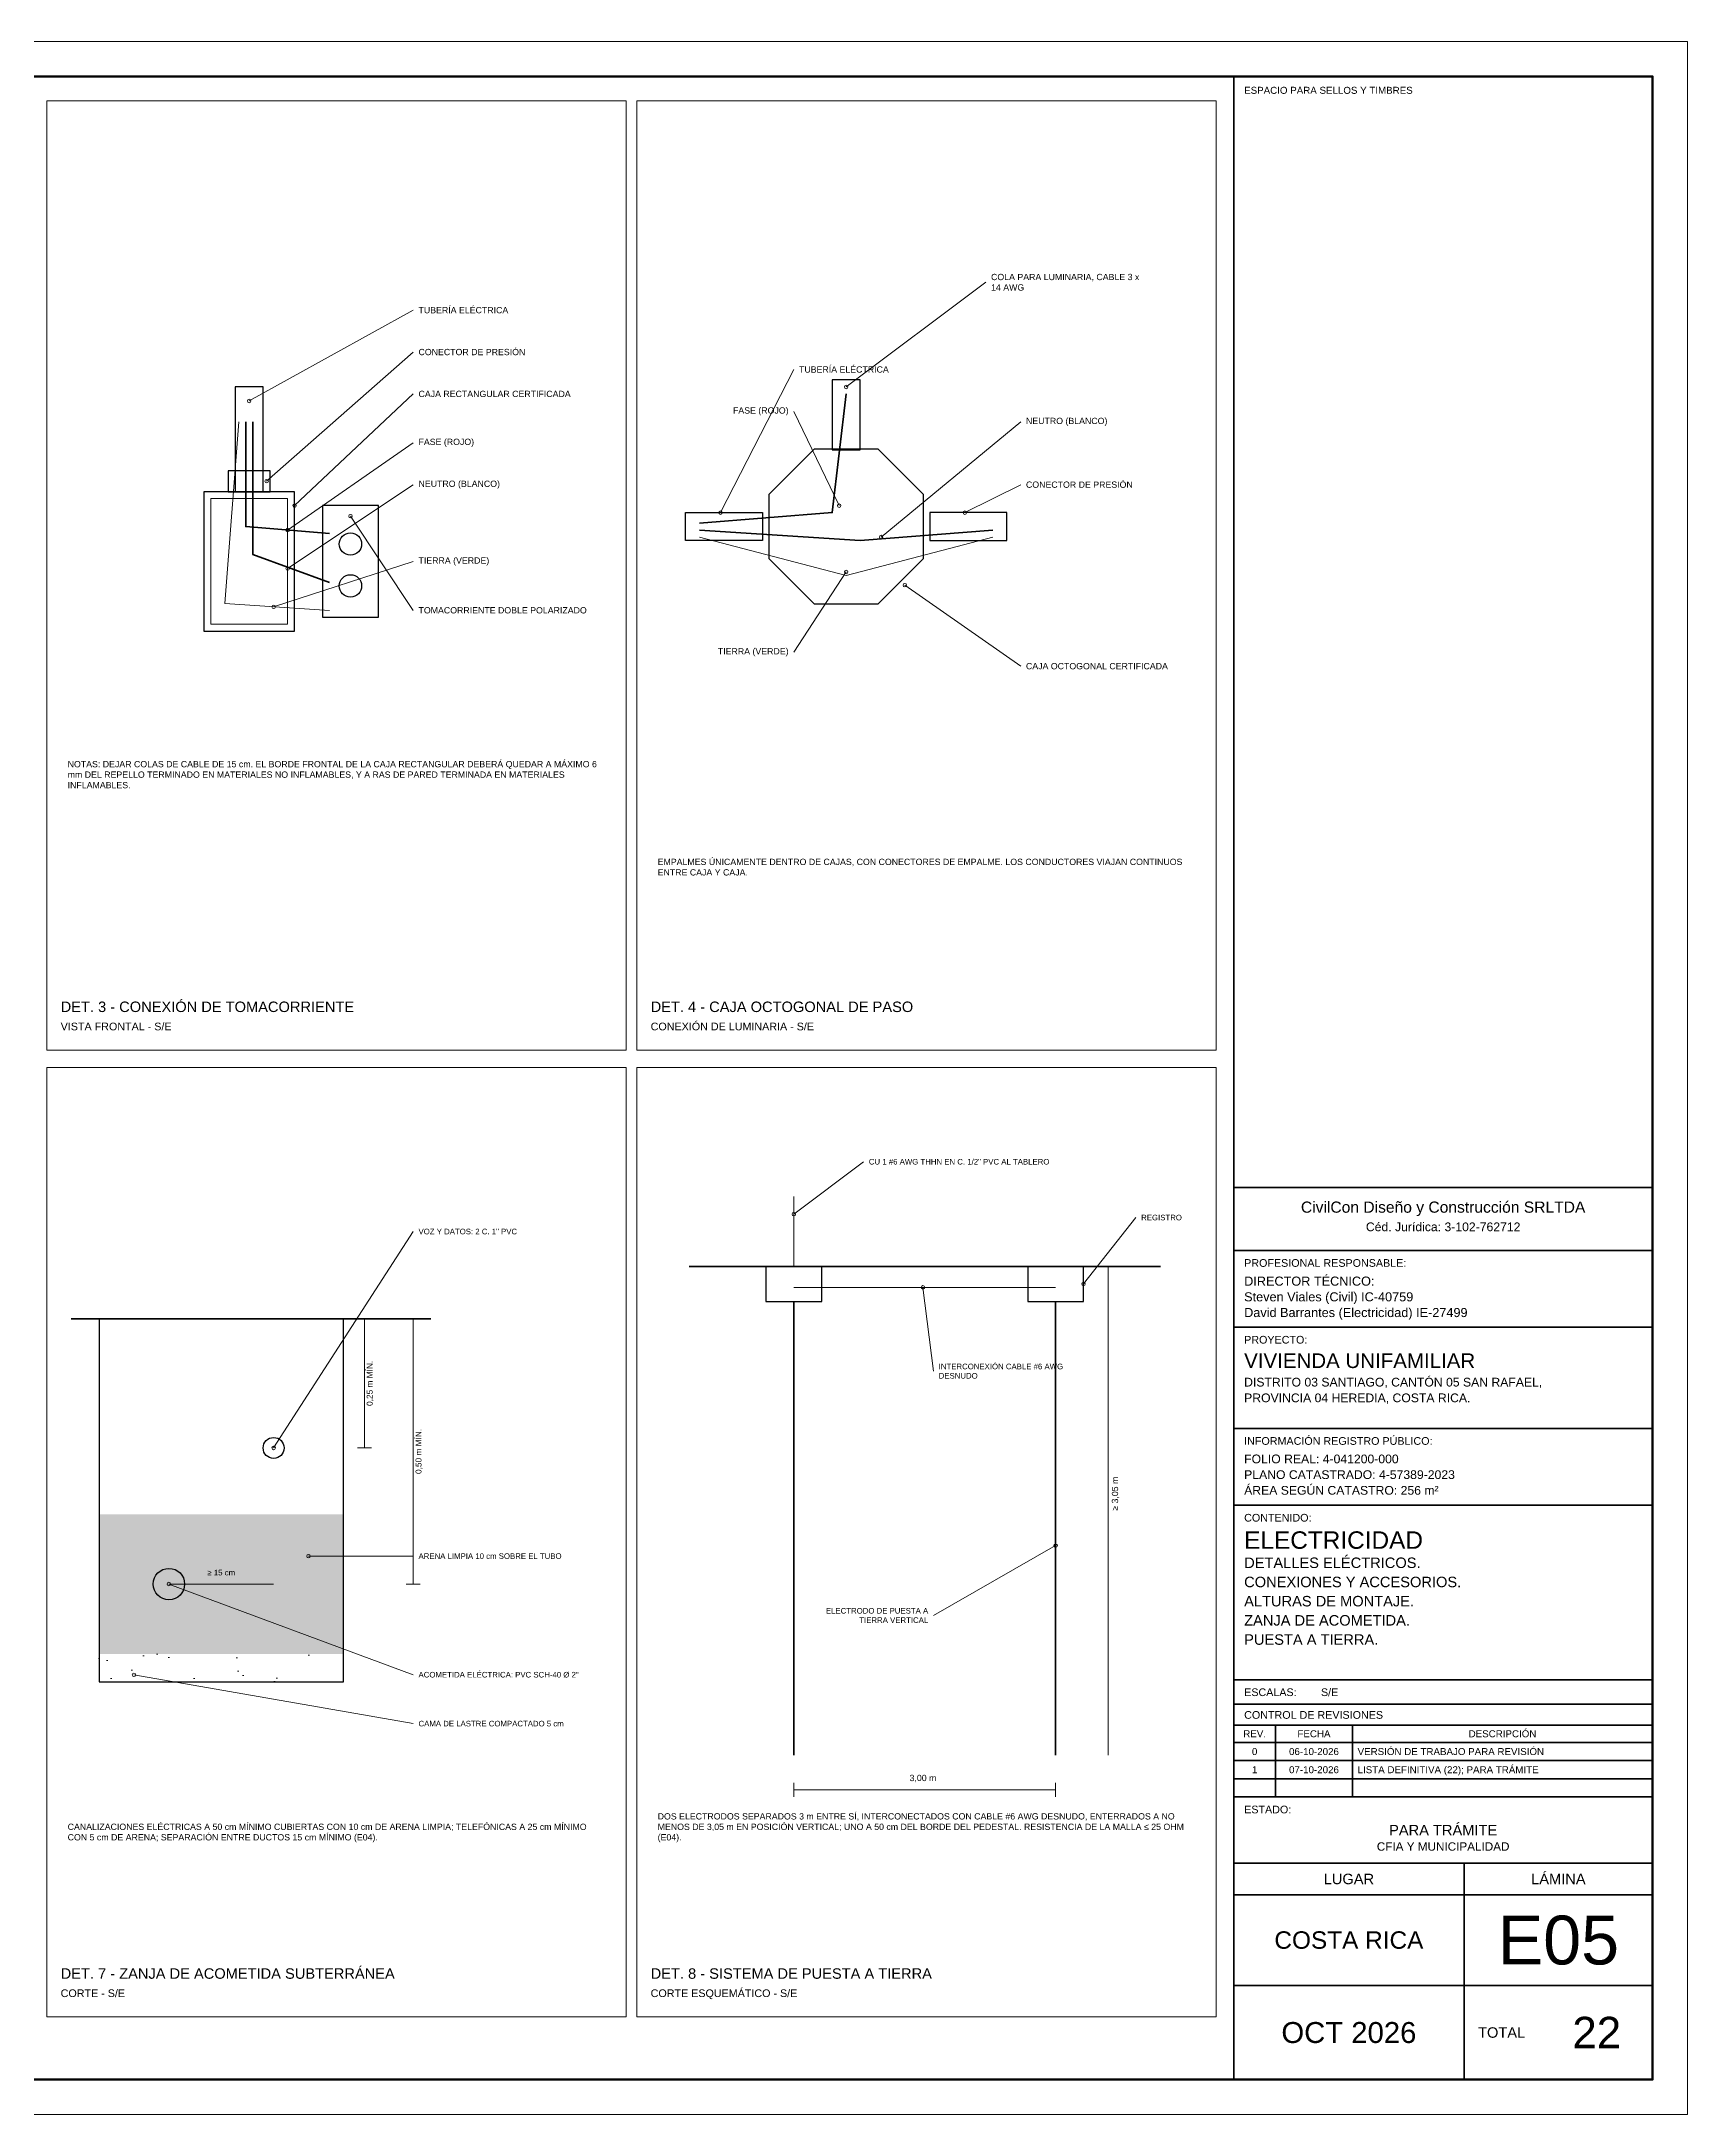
# Paper-space layout 'E05-DETALLES' of a CAD drawing. Header units: metres, sheet in millimetres. Extents: x 0 to 841, y 0 to 594.
# Drawn here: x 370 to 841, y 0 to 594 of the extents above; entities that cross this region are included whole.
import ezdxf
from ezdxf.enums import TextEntityAlignment as Align

# ---------------------------------------------------------------- set-up
doc = ezdxf.new("R2010")
doc.units = ezdxf.units.M
for name, color, linetype, lineweight in [('A-CAJETIN', 7, 'Continuous', 35), ('A-CAJETIN-TXT', 7, 'Continuous', 25), ('A-MARCO', 7, 'Continuous', 70), ('A-TEXTO', 7, 'Continuous', 18), ('A-TITULOS', 7, 'Continuous', 35), ('D-COND', 7, 'Continuous', 35), ('D-FINO', 8, 'Continuous', 13), ('D-LINEAS', 7, 'Continuous', 25), ('D-TRAMA', 8, 'Continuous', 9)]:
    doc.layers.add(name, color=color, linetype=linetype, lineweight=lineweight)
doc.layers.add('A-VIEWPORT', color=8, linetype='Continuous', lineweight=13, plot=False)
doc.styles.add('ARIAL', font='arial.ttf')

# ---------------------------------------------------------------- blocks, each defined once
blk = doc.blocks.new('CAJETIN_A1')
for p, q in [((0, 255.6), (120, 255.6)), ((0, 237.6), (120, 237.6)), ((0, 215.6), (120, 215.6)), ((0, 186.6), (120, 186.6)), ((0, 164.6), (120, 164.6)), ((0, 114.6), (120, 114.6)), ((0, 107.6), (120, 107.6)), ((0, 101.6), (120, 101.6)), ((12, 101.6), (12, 81)), ((34, 101.6), (34, 81)), ((0, 96.6), (120, 96.6)), ((0, 91.4), (120, 91.4)), ((0, 86.2), (120, 86.2)), ((0, 81), (120, 81)), ((0, 62), (120, 62)), ((66, 62), (66, 0)), ((0, 53), (120, 53)), ((0, 27), (120, 27))]:
    blk.add_line(p, q)
blk.add_lwpolyline([(0, 0), (120, 0), (120, 574), (0, 574)], close=True)
at = {"style": 'ARIAL'}
for s, height, p in [('ESPACIO PARA SELLOS Y TIMBRES', 2, (3, 571)), ('PROFESIONAL RESPONSABLE:', 2.2, (3, 235.1)), ('PROYECTO:', 2.2, (3, 213.1)), ('INFORMACIÓN REGISTRO PÚBLICO:', 2.2, (3, 184.1)), ('CONTENIDO:', 2.2, (3, 162.1)), ('ESCALAS:', 2.2, (3, 112.1)), ('CONTROL DE REVISIONES', 2.2, (3, 105.6)), ('ESTADO:', 2.2, (3, 78.5))]:
    blk.add_text(s, height=height, dxfattribs=at).set_placement(p, align=Align.TOP_LEFT)
for s, height, p in [('REV.', 2, (6, 99.1)), ('FECHA', 2, (23, 99.1)), ('DESCRIPCIÓN', 2, (77, 99.1)), ('LÁMINA', 3, (93, 57.5)), ('LUGAR', 3, (33, 57.5))]:
    blk.add_text(s, height=height, dxfattribs=at).set_placement(p, align=Align.MIDDLE_CENTER)
blk.add_text('TOTAL', height=3, dxfattribs=at).set_placement((70, 13.5), align=Align.MIDDLE_LEFT)
for tag, height, p in [('EMPRESA', 3.2, (60, 251.6)), ('EMPRESA_CED', 2.5, (60, 245.6)), ('ESTADO_1', 3, (60, 73)), ('ESTADO_2', 2.4, (60, 68))]:
    blk.add_attdef(tag, text='', height=height, dxfattribs=at).set_placement(p, align=Align.TOP_CENTER)
for tag, height, p in [('PROF_1', 2.6, (3, 230.1)), ('PROF_2', 2.6, (3, 225.6)), ('PROF_3', 2.6, (3, 221.1)), ('PROYECTO', 4.2, (3, 208.1)), ('UBIC_1', 2.5, (3, 201.1)), ('UBIC_2', 2.5, (3, 196.6)), ('UBIC_3', 2.5, (3, 192.1)), ('REG_1', 2.5, (3, 179.1)), ('REG_2', 2.5, (3, 174.6)), ('REG_3', 2.5, (3, 170.1)), ('CONT_TIT', 5, (3, 157.1)), ('CONT_1', 3, (3, 149.6)), ('CONT_2', 3, (3, 144.1)), ('CONT_3', 3, (3, 138.6)), ('CONT_4', 3, (3, 133.1)), ('CONT_5', 3, (3, 127.6)), ('CONT_6', 3, (3, 122.1)), ('ESCALAS', 2.2, (25, 112.1))]:
    blk.add_attdef(tag, text='', height=height, dxfattribs=at).set_placement(p, align=Align.TOP_LEFT)
for tag, height, p in [('REV0_N', 2, (6, 94)), ('REV1_N', 2, (6, 88.8)), ('REV0_F', 2, (23, 94)), ('REV1_F', 2, (23, 88.8)), ('REV2_N', 2, (6, 83.6)), ('REV2_F', 2, (23, 83.6)), ('LUGAR', 5, (33, 40)), ('LAMINA', 14, (93, 40)), ('TOTAL', 9, (104, 13.5)), ('FECHA', 6, (33, 13.5))]:
    blk.add_attdef(tag, text='', height=height, dxfattribs=at).set_placement(p, align=Align.MIDDLE_CENTER)
for tag, p in [('REV0_D', (35.5, 94)), ('REV1_D', (35.5, 88.8)), ('REV2_D', (35.5, 83.6))]:
    blk.add_attdef(tag, text='', height=2, dxfattribs=at).set_placement(p, align=Align.MIDDLE_LEFT)

psp = doc.layouts.new('E05-DETALLES')

# ---------------------------------------------------------------- hatches: boundary and pattern name
at = {"layer": 'D-TRAMA'}
h = psp.add_hatch(dxfattribs=at)
h.set_pattern_fill('DOTS', scale=0.4)
h.paths.add_polyline_path([(386, 132), (456, 132), (456, 172), (386, 172)])
h = psp.add_hatch(dxfattribs=at)
h.set_pattern_fill('AR-SAND', scale=0.3)
h.paths.add_polyline_path([(386, 124), (456, 124), (456, 132), (386, 132)])

# ---------------------------------------------------------------- linework, layer by layer
at = {"layer": 'A-MARCO'}
psp.add_lwpolyline([(25, 10), (831, 10), (831, 584), (25, 584)], close=True, dxfattribs=at)
at = {"layer": 'A-VIEWPORT'}
psp.add_lwpolyline([(0, 0), (841, 0), (841, 594), (0, 594)], close=True, dxfattribs=at)
at = {"layer": 'D-COND'}
for p, q in [((555, 243), (690, 243)), ((585, 233), (585, 103)), ((660, 233), (660, 103)), ((378, 228), (481, 228))]:
    psp.add_line(p, q, dxfattribs=at)
for points in [[(558, 456), (596, 459), (600, 493)], [(428, 485), (428, 455), (452, 453)], [(430, 485), (430, 447), (452, 439)], [(558, 454), (604, 451), (642, 454)]]:
    psp.add_lwpolyline(points, dxfattribs=at)
at = {"layer": 'D-FINO'}
for p, q in [((640, 525), (600, 495)), ((476, 517), (429, 491)), ((476, 505), (434, 468)), ((585, 500), (564, 459)), ((476, 493), (442, 461)), ((585, 488), (598, 461)), ((650, 485), (610, 452)), ((476, 479), (440, 454)), ((476, 467), (440, 443)), ((650, 467), (634, 459)), ((476, 431), (458, 458)), ((476, 445), (436, 432)), ((585, 419), (600, 442)), ((650, 415), (616.8, 438.2)), ((605, 273), (585, 258)), ((585, 243), (585, 263)), ((683, 257), (668, 238)), ((476, 253), (436, 191)), ((675, 243), (675, 103)), ((585, 237), (660, 237)), ((625, 213), (622, 237)), ((462, 228), (462, 191)), ((476, 228), (476, 152)), ((460, 191), (464, 191)), ((625, 143), (660, 163)), ((476, 160), (446, 160)), ((406, 152), (436, 152)), ((476, 126), (406, 152)), ((474, 152), (478, 152)), ((476, 112), (396, 126)), ((585, 95), (585, 91)), ((585, 93), (660, 93)), ((660, 95), (660, 91))]:
    psp.add_line(p, q, dxfattribs=at)
for points in [[(371, 305), (537, 305), (537, 577), (371, 577)], [(540, 305), (706, 305), (706, 577), (540, 577)], [(418, 427), (440, 427), (440, 463), (418, 463)], [(371, 28), (537, 28), (537, 300), (371, 300)], [(540, 28), (706, 28), (706, 300), (540, 300)]]:
    psp.add_lwpolyline(points, close=True, dxfattribs=at)
for points in [[(426, 485), (422, 433), (452, 431)], [(558, 452), (600, 441), (642, 452)]]:
    psp.add_lwpolyline(points, dxfattribs=at)
for centre in [(600, 495), (429, 491), (434, 468), (442, 461), (458, 458), (564, 459), (598, 461), (634, 459), (440, 454), (610, 452), (440, 443), (600, 442), (616.8, 438.2), (436, 432), (585, 258), (668, 238), (622, 237), (436, 191), (446, 160), (660, 163), (406, 152), (396, 126)]:
    psp.add_circle(centre, 0.5, dxfattribs=at)
at = {"layer": 'D-LINEAS'}
for points in [[(425, 465), (433, 465), (433, 495), (425, 495)], [(596, 477), (604, 477), (604, 497), (596, 497)], [(622.17, 464.18), (609.18, 477.17), (590.82, 477.17), (577.83, 464.18), (577.83, 445.82), (590.82, 432.83), (609.18, 432.83), (622.17, 445.82)], [(423, 465), (435, 465), (435, 471), (423, 471)], [(416, 425), (442, 425), (442, 465), (416, 465)], [(450, 429), (466, 429), (466, 461), (450, 461)], [(576, 451), (554, 451), (554, 459), (576, 459)], [(624, 451), (646, 451), (646, 459), (624, 459)], [(577, 233), (593, 233), (593, 243), (577, 243)], [(652, 233), (668, 233), (668, 243), (652, 243)]]:
    psp.add_lwpolyline(points, close=True, dxfattribs=at)
psp.add_lwpolyline([(386, 228), (386, 124), (456, 124), (456, 228)], dxfattribs=at)
for centre, radius in [((458, 450), 3.2), ((458, 438), 3.2), ((436, 191), 3), ((406, 152), 4.5)]:
    psp.add_circle(centre, radius, dxfattribs=at)

# ---------------------------------------------------------------- block references
at = {"layer": 'A-CAJETIN'}
ref = psp.add_blockref('CAJETIN_A1', (711, 10), dxfattribs=at)
ref.add_attrib('EMPRESA', 'CivilCon Diseño y Construcción SRLTDA', dxfattribs={"layer": 'A-CAJETIN-TXT', "height": 3.2, "style": 'ARIAL'}).set_placement((771, 261.6), align=Align.TOP_CENTER)
ref.add_attrib('EMPRESA_CED', 'Céd. Jurídica: 3-102-762712', dxfattribs={"layer": 'A-CAJETIN-TXT', "height": 2.5, "style": 'ARIAL'}).set_placement((771, 255.6), align=Align.TOP_CENTER)
ref.add_attrib('PROF_1', 'DIRECTOR TÉCNICO:', dxfattribs={"layer": 'A-CAJETIN-TXT', "height": 2.6, "style": 'ARIAL'}).set_placement((714, 240.1), align=Align.TOP_LEFT)
ref.add_attrib('PROF_2', 'Steven Viales (Civil) IC-40759', dxfattribs={"layer": 'A-CAJETIN-TXT', "height": 2.6, "style": 'ARIAL'}).set_placement((714, 235.6), align=Align.TOP_LEFT)
ref.add_attrib('PROF_3', 'David Barrantes (Electricidad) IE-27499', dxfattribs={"layer": 'A-CAJETIN-TXT', "height": 2.6, "style": 'ARIAL'}).set_placement((714, 231.1), align=Align.TOP_LEFT)
ref.add_attrib('PROYECTO', 'VIVIENDA UNIFAMILIAR', dxfattribs={"layer": 'A-CAJETIN-TXT', "height": 4.2, "style": 'ARIAL'}).set_placement((714, 218.1), align=Align.TOP_LEFT)
ref.add_attrib('UBIC_1', 'DISTRITO 03 SANTIAGO, CANTÓN 05 SAN RAFAEL,', dxfattribs={"layer": 'A-CAJETIN-TXT', "height": 2.5, "style": 'ARIAL'}).set_placement((714, 211.1), align=Align.TOP_LEFT)
ref.add_attrib('UBIC_2', 'PROVINCIA 04 HEREDIA, COSTA RICA.', dxfattribs={"layer": 'A-CAJETIN-TXT', "height": 2.5, "style": 'ARIAL'}).set_placement((714, 206.6), align=Align.TOP_LEFT)
ref.add_attrib('REG_1', 'FOLIO REAL: 4-041200-000', dxfattribs={"layer": 'A-CAJETIN-TXT', "height": 2.5, "style": 'ARIAL'}).set_placement((714, 189.1), align=Align.TOP_LEFT)
ref.add_attrib('REG_2', 'PLANO CATASTRADO: 4-57389-2023', dxfattribs={"layer": 'A-CAJETIN-TXT', "height": 2.5, "style": 'ARIAL'}).set_placement((714, 184.6), align=Align.TOP_LEFT)
ref.add_attrib('REG_3', 'ÁREA SEGÚN CATASTRO: 256 m²', dxfattribs={"layer": 'A-CAJETIN-TXT', "height": 2.5, "style": 'ARIAL'}).set_placement((714, 180.1), align=Align.TOP_LEFT)
ref.add_attrib('CONT_TIT', 'ELECTRICIDAD', dxfattribs={"layer": 'A-CAJETIN-TXT', "height": 5, "style": 'ARIAL'}).set_placement((714, 167.1), align=Align.TOP_LEFT)
ref.add_attrib('CONT_1', 'DETALLES ELÉCTRICOS.', dxfattribs={"layer": 'A-CAJETIN-TXT', "height": 3, "style": 'ARIAL'}).set_placement((714, 159.6), align=Align.TOP_LEFT)
ref.add_attrib('CONT_2', 'CONEXIONES Y ACCESORIOS.', dxfattribs={"layer": 'A-CAJETIN-TXT', "height": 3, "style": 'ARIAL'}).set_placement((714, 154.1), align=Align.TOP_LEFT)
ref.add_attrib('CONT_3', 'ALTURAS DE MONTAJE.', dxfattribs={"layer": 'A-CAJETIN-TXT', "height": 3, "style": 'ARIAL'}).set_placement((714, 148.6), align=Align.TOP_LEFT)
ref.add_attrib('CONT_4', 'ZANJA DE ACOMETIDA.', dxfattribs={"layer": 'A-CAJETIN-TXT', "height": 3, "style": 'ARIAL'}).set_placement((714, 143.1), align=Align.TOP_LEFT)
ref.add_attrib('CONT_5', 'PUESTA A TIERRA.', dxfattribs={"layer": 'A-CAJETIN-TXT', "height": 3, "style": 'ARIAL'}).set_placement((714, 137.6), align=Align.TOP_LEFT)
ref.add_attrib('ESCALAS', 'S/E', dxfattribs={"layer": 'A-CAJETIN-TXT', "height": 2.2, "style": 'ARIAL'}).set_placement((736, 122.1), align=Align.TOP_LEFT)
ref.add_attrib('REV0_N', '0', dxfattribs={"layer": 'A-CAJETIN-TXT', "height": 2, "style": 'ARIAL'}).set_placement((717, 104), align=Align.MIDDLE_CENTER)
ref.add_attrib('REV0_F', '06-10-2026', dxfattribs={"layer": 'A-CAJETIN-TXT', "height": 2, "style": 'ARIAL'}).set_placement((734, 104), align=Align.MIDDLE_CENTER)
ref.add_attrib('REV0_D', 'VERSIÓN DE TRABAJO PARA REVISIÓN', dxfattribs={"layer": 'A-CAJETIN-TXT', "height": 2, "style": 'ARIAL'}).set_placement((746.5, 104), align=Align.MIDDLE_LEFT)
ref.add_attrib('REV1_N', '1', dxfattribs={"layer": 'A-CAJETIN-TXT', "height": 2, "style": 'ARIAL'}).set_placement((717, 98.8), align=Align.MIDDLE_CENTER)
ref.add_attrib('REV1_F', '07-10-2026', dxfattribs={"layer": 'A-CAJETIN-TXT', "height": 2, "style": 'ARIAL'}).set_placement((734, 98.8), align=Align.MIDDLE_CENTER)
ref.add_attrib('REV1_D', 'LISTA DEFINITIVA (22); PARA TRÁMITE', dxfattribs={"layer": 'A-CAJETIN-TXT', "height": 2, "style": 'ARIAL'}).set_placement((746.5, 98.8), align=Align.MIDDLE_LEFT)
ref.add_attrib('ESTADO_1', 'PARA TRÁMITE', dxfattribs={"layer": 'A-CAJETIN-TXT', "height": 3, "style": 'ARIAL'}).set_placement((771, 83), align=Align.TOP_CENTER)
ref.add_attrib('ESTADO_2', 'CFIA Y MUNICIPALIDAD', dxfattribs={"layer": 'A-CAJETIN-TXT', "height": 2.4, "style": 'ARIAL'}).set_placement((771, 78), align=Align.TOP_CENTER)
ref.add_attrib('LUGAR', 'COSTA RICA', dxfattribs={"layer": 'A-CAJETIN-TXT', "height": 5, "style": 'ARIAL'}).set_placement((744, 50), align=Align.MIDDLE_CENTER)
ref.add_attrib('LAMINA', 'E05', dxfattribs={"layer": 'A-CAJETIN-TXT', "height": 14, "style": 'ARIAL'}).set_placement((804, 50), align=Align.MIDDLE_CENTER)
ref.add_attrib('FECHA', 'OCT 2026', dxfattribs={"layer": 'A-CAJETIN-TXT', "height": 6, "style": 'ARIAL'}).set_placement((744, 23.5), align=Align.MIDDLE_CENTER)
ref.add_attrib('TOTAL', '22', dxfattribs={"layer": 'A-CAJETIN-TXT', "height": 9, "style": 'ARIAL'}).set_placement((815, 23.5), align=Align.MIDDLE_CENTER)

# ---------------------------------------------------------------- texts
at = {"layer": 'A-TEXTO', "style": 'ARIAL'}
for s, p in [('VISTA FRONTAL - S/E', (375, 310)), ('CONEXIÓN DE LUMINARIA - S/E', (544, 310)), ('CORTE - S/E', (375, 33)), ('CORTE ESQUEMÁTICO - S/E', (544, 33))]:
    psp.add_text(s, height=2.2, dxfattribs=at).set_placement(p, align=Align.BOTTOM_LEFT)
for s, p in [('0,25 m MÍN.', (463.5, 209.5)), ('0,50 m MÍN.', (477.5, 190))]:
    psp.add_text(s, height=1.7, rotation=90, dxfattribs=at).set_placement(p, align=Align.MIDDLE_CENTER)
psp.add_text('≥ 3,05 m', height=1.8, rotation=90, dxfattribs=at).set_placement((677, 173), align=Align.MIDDLE_LEFT)
for s, height, p in [('≥ 15 cm', 1.6, (421, 154)), ('3,00 m', 1.8, (622, 95))]:
    psp.add_text(s, height=height, dxfattribs=at).set_placement(p, align=Align.BOTTOM_CENTER)
for s, insert, char_height, width, attachment_point in [('COLA PARA LUMINARIA, CABLE 3 x 14 AWG', (641.5, 525), 1.8, 44, 4), ('TUBERÍA ELÉCTRICA', (477.5, 517), 1.8, 48, 4), ('CONECTOR DE PRESIÓN', (477.5, 505), 1.8, 48, 4), ('TUBERÍA ELÉCTRICA', (586.5, 500), 1.8, 30, 4), ('CAJA RECTANGULAR CERTIFICADA', (477.5, 493), 1.8, 48, 4), ('FASE (ROJO)', (583.5, 488), 1.8, 30, 6), ('NEUTRO (BLANCO)', (651.5, 485), 1.8, 40, 4), ('FASE (ROJO)', (477.5, 479), 1.8, 48, 4), ('NEUTRO (BLANCO)', (477.5, 467), 1.8, 48, 4), ('CONECTOR DE PRESIÓN', (651.5, 467), 1.8, 40, 4), ('TIERRA (VERDE)', (477.5, 445), 1.8, 48, 4), ('TOMACORRIENTE DOBLE POLARIZADO', (477.5, 431), 1.8, 48, 4), ('TIERRA (VERDE)', (583.5, 419), 1.8, 30, 6), ('CAJA OCTOGONAL CERTIFICADA', (651.5, 415), 1.8, 40, 4), ('NOTAS: DEJAR COLAS DE CABLE DE 15 cm. EL BORDE FRONTAL DE LA CAJA RECTANGULAR DEBERÁ QUEDAR A MÁXIMO 6 mm DEL REPELLO TERMINADO EN MATERIALES NO INFLAMABLES, Y A RAS DE PARED TERMINADA EN MATERIALES INFLAMABLES.', (377, 380), 1.8, 154, 7), ('EMPALMES ÚNICAMENTE DENTRO DE CAJAS, CON CONECTORES DE EMPALME. LOS CONDUCTORES VIAJAN CONTINUOS ENTRE CAJA Y CAJA.', (546, 355), 1.8, 154, 7), ('CU 1 #6 AWG THHN EN C. 1/2" PVC AL TABLERO', (606.5, 273), 1.6, 50, 4), ('REGISTRO', (684.5, 257), 1.6, 20, 4), ('VOZ Y DATOS: 2 C. 1" PVC', (477.5, 253), 1.6, 52, 4), ('INTERCONEXIÓN CABLE #6 AWG DESNUDO', (626.5, 213), 1.6, 40, 4), ('ARENA LIMPIA 10 cm SOBRE EL TUBO', (477.5, 160), 1.6, 52, 4), ('ELECTRODO DE PUESTA A TIERRA VERTICAL', (623.5, 143), 1.6, 30, 6), ('ACOMETIDA ELÉCTRICA: PVC SCH-40 Ø 2"', (477.5, 126), 1.6, 52, 4), ('CAMA DE LASTRE COMPACTADO 5 cm', (477.5, 112), 1.6, 52, 4), ('CANALIZACIONES ELÉCTRICAS A 50 cm MÍNIMO CUBIERTAS CON 10 cm DE ARENA LIMPIA; TELEFÓNICAS A 25 cm MÍNIMO CON 5 cm DE ARENA; SEPARACIÓN ENTRE DUCTOS 15 cm MÍNIMO (E04).', (377, 78), 1.8, 154, 7), ('DOS ELECTRODOS SEPARADOS 3 m ENTRE SÍ, INTERCONECTADOS CON CABLE #6 AWG DESNUDO, ENTERRADOS A NO MENOS DE 3,05 m EN POSICIÓN VERTICAL; UNO A 50 cm DEL BORDE DEL PEDESTAL. RESISTENCIA DE LA MALLA ≤ 25 OHM (E04).', (546, 78), 1.8, 154, 7)]:
    psp.add_mtext(s, dxfattribs=dict(at, insert=insert, char_height=char_height, width=width, attachment_point=attachment_point))
at = {"layer": 'A-TITULOS', "style": 'ARIAL'}
for s, p in [('DET. 3 - CONEXIÓN DE TOMACORRIENTE', (375, 315)), ('DET. 4 - CAJA OCTOGONAL DE PASO', (544, 315)), ('DET. 7 - ZANJA DE ACOMETIDA SUBTERRÁNEA', (375, 38)), ('DET. 8 - SISTEMA DE PUESTA A TIERRA', (544, 38))]:
    psp.add_text(s, height=3, dxfattribs=at).set_placement(p, align=Align.BOTTOM_LEFT)

doc.saveas('drawing.dxf')
